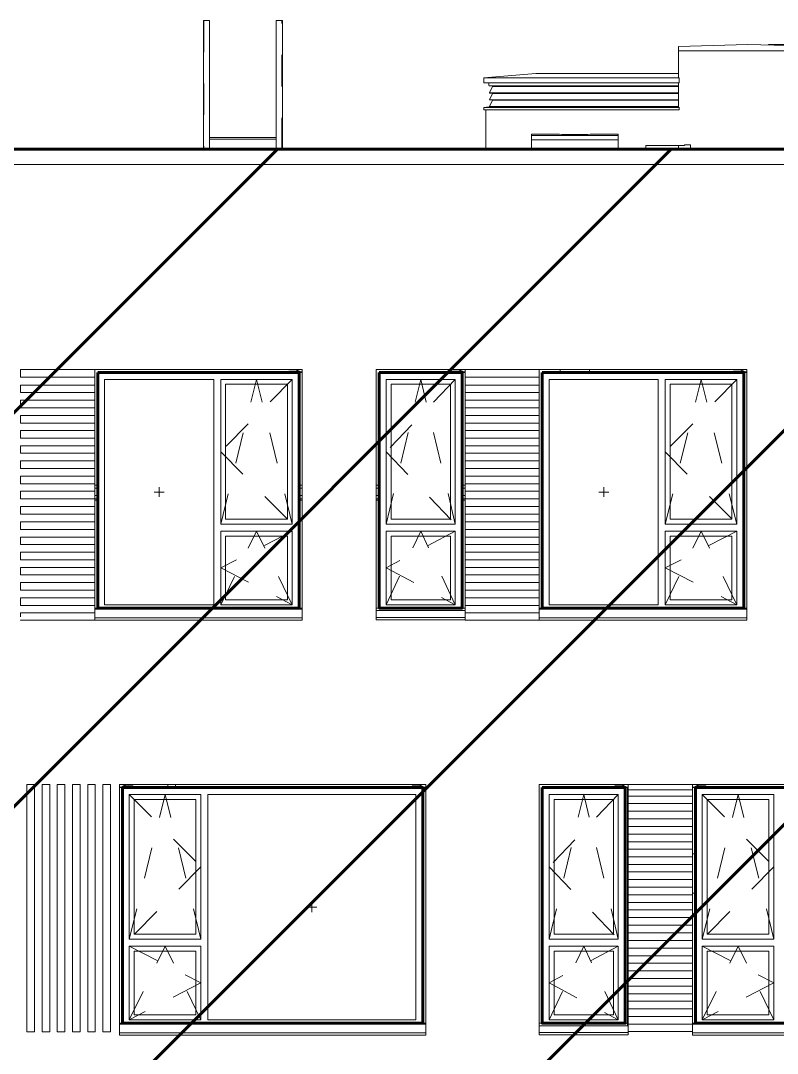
# Model space of a CAD drawing. Header units: millimetres. Extents: x 3914 to 443608, y -156176 to 78197.
# Drawn here: x 51204 to 58864, y 4780 to 15230 of the extents above; entities that cross this region are included whole.
import ezdxf

# ---------------------------------------------------------------- set-up
doc = ezdxf.new("R2010")
doc.units = ezdxf.units.MM
doc.linetypes.add('Штрих', pattern=[635, 317.5, -317.5])
for name, color, linetype, lineweight in [('0) клиннинг', 90, 'Continuous', 60), ('1) Откосы', 102, 'Continuous', 60), ('A-GENM', 7, 'Continuous', 9), ('A-GENM-HDLN', 7, 'Штрих', 5), ('A-GLAZ-1', 7, 'Continuous', 5), ('A-GLAZ-2', 7, 'Штрих', 5), ('A-ROOF', 7, 'Continuous', 9), ('A-WALL', 7, 'Continuous', 5), ('I-WALL', 7, 'Continuous', 5), ('S-BEAM', 7, 'Continuous', 9)]:
    doc.layers.add(name, color=color, linetype=linetype, lineweight=lineweight)

msp = doc.modelspace()

# ---------------------------------------------------------------- hatches: boundary and pattern name
at = {"layer": '0) клиннинг'}
h = msp.add_hatch(dxfattribs=at)
h.set_pattern_fill('ANSI31', color=256, scale=888)
h.paths.add_polyline_path([(164523.7, 13930), (38834, 13930), (38834, -116.1), (164523.7, -116.1)])

# ---------------------------------------------------------------- linework, layer by layer
msp.add_lwpolyline([(38834, -116.1), (164523.7, -116.1), (164523.7, 13930), (38834, 13930)], close=True, dxfattribs=at)
at = {"layer": '1) Откосы'}
for points in [[(51983.7, 11670), (54023.7, 11670), (54023.7, 9285), (51983.7, 9285)], [(54833.7, 11670), (55673.7, 11670), (55673.7, 9285), (54833.7, 9285)], [(56483.7, 11670), (58523.7, 11670), (58523.7, 9285), (56483.7, 9285)], [(52233.7, 5085), (55273.7, 5085), (55273.7, 7470), (52233.7, 7470)], [(56483.7, 7470), (57323.7, 7470), (57323.7, 5085), (56483.7, 5085)], [(58033.7, 5085), (60773.7, 5085), (60773.7, 7470), (58033.7, 7470)]]:
    msp.add_lwpolyline(points, close=True, dxfattribs=at)
at = {"layer": 'A-GENM'}
for p, q in [((53053.7, 15230), (53116.7, 15230)), ((53053.7, 13930), (53053.7, 15230)), ((53116.7, 15230), (53116.7, 13930)), ((53790.7, 15230), (53853.7, 15230)), ((53790.7, 13930), (53790.7, 15230)), ((53853.7, 15230), (53853.7, 13930)), ((53790.7, 14048), (53116.7, 14048)), ((53116.7, 14030), (53790.7, 14030)), ((38775.6, 13930), (115191.7, 13930)), ((38782.7, 13775.9), (115184.6, 13775.9)), ((53917.7, 11700), (53917.7, 11695)), ((53917.7, 11695), (53986.5, 11695)), ((53986.5, 11695), (54037.7, 11670)), ((54038.8, 11675), (53987.7, 11700)), ((54037.7, 11670), (54053.7, 11670)), ((54053.7, 11675), (54038.8, 11675)), ((55567.7, 11700), (55567.7, 11695)), ((55567.7, 11695), (55636.5, 11695)), ((55636.5, 11695), (55687.7, 11670)), ((55688.8, 11675), (55637.7, 11700)), ((55687.7, 11670), (55703.7, 11670)), ((55703.7, 11675), (55688.8, 11675)), ((58417.7, 11700), (58417.7, 11695)), ((58417.7, 11695), (58486.5, 11695)), ((58486.5, 11695), (58537.7, 11670)), ((58538.8, 11675), (58487.7, 11700)), ((58537.7, 11670), (58553.7, 11670)), ((58553.7, 11675), (58538.8, 11675)), ((51953.7, 10529.7), (51983.7, 10529.7)), ((51983.7, 10498.5), (51953.7, 10498.5)), ((54023.7, 10529.7), (54053.7, 10529.7)), ((54053.7, 10498.5), (54023.7, 10498.5)), ((54803.7, 10529.7), (54833.7, 10529.7)), ((54833.7, 10498.5), (54803.7, 10498.5)), ((55673.7, 10529.7), (55703.7, 10529.7)), ((55703.7, 10498.5), (55673.7, 10498.5)), ((51953.7, 10424.6), (51983.7, 10424.6)), ((51953.7, 10392), (51983.7, 10392)), ((51953.7, 10390.5), (51983.7, 10390.5)), ((51953.7, 10376.9), (51983.7, 10376.9)), ((54023.7, 10424.6), (54053.7, 10424.6)), ((54023.7, 10392), (54053.7, 10392)), ((54023.7, 10390.5), (54053.7, 10390.5)), ((54023.7, 10376.9), (54053.7, 10376.9)), ((54803.7, 10424.6), (54833.7, 10424.6)), ((54803.7, 10392), (54833.7, 10392)), ((54803.7, 10390.5), (54833.7, 10390.5)), ((54803.7, 10376.9), (54833.7, 10376.9)), ((55673.7, 10424.6), (55703.7, 10424.6)), ((55673.7, 10392), (55703.7, 10392)), ((55673.7, 10390.5), (55703.7, 10390.5)), ((55673.7, 10376.9), (55703.7, 10376.9)), ((52218.5, 7475), (52203.7, 7475)), ((52203.7, 7470), (52219.7, 7470)), ((52269.7, 7500), (52218.5, 7475)), ((52219.7, 7470), (52270.8, 7495)), ((52270.8, 7495), (52339.7, 7495)), ((52339.7, 7495), (52339.7, 7500)), ((52694.9, 7500), (52694.9, 7470)), ((52769.9, 7500), (52769.9, 7470)), ((55167.7, 7500), (55167.7, 7495)), ((55167.7, 7495), (55236.5, 7495)), ((55236.5, 7495), (55287.7, 7470)), ((55288.8, 7475), (55237.7, 7500)), ((55287.7, 7470), (55303.7, 7470)), ((55303.7, 7475), (55288.8, 7475)), ((57217.7, 7500), (57217.7, 7495)), ((57217.7, 7495), (57286.5, 7495)), ((57286.5, 7495), (57337.7, 7470)), ((57338.8, 7475), (57287.7, 7500)), ((57337.7, 7470), (57353.7, 7470)), ((57353.7, 7475), (57338.8, 7475)), ((57347.7, 7470), (57353.7, 7470)), ((57347.7, 5058.8), (57347.7, 7470)), ((58018.5, 7475), (58003.7, 7475)), ((58003.7, 7470), (58019.7, 7470)), ((58069.7, 7500), (58018.5, 7475)), ((58019.7, 7470), (58070.8, 7495)), ((58070.8, 7495), (58139.7, 7495)), ((58139.7, 7495), (58139.7, 7500))]:
    msp.add_line(p, q, dxfattribs=at)
at = {"layer": 'A-GENM-HDLN'}
for p, q in [((53059.7, 15230), (53059.7, 13930)), ((53847.7, 13930), (53847.7, 15230))]:
    msp.add_line(p, q, dxfattribs=at)
at = {"layer": 'A-GLAZ-1'}
for p, q in [((54053.7, 11700), (51953.7, 11700)), ((51953.7, 11623), (51953.7, 11543.1)), ((51983.7, 9285), (51983.7, 11670)), ((51983.7, 11670), (52053.7, 11670)), ((52053.7, 11670), (53158.7, 11670)), ((52053.7, 11600), (52053.7, 9320)), ((52053.7, 11600), (53158.7, 11600)), ((53158.7, 11670), (54023.7, 11670)), ((53158.7, 11600), (53158.7, 9320)), ((53228.7, 10135), (53228.7, 11600)), ((53228.7, 11600), (53953.7, 11600)), ((53953.7, 10135), (53953.7, 11600)), ((54023.7, 11670), (54023.7, 9285)), ((54053.7, 9202.5), (54053.7, 11700)), ((54803.7, 11700), (54803.7, 9202.5)), ((55703.7, 11700), (54803.7, 11700)), ((54833.7, 9285), (54833.7, 11670)), ((54833.7, 11670), (55673.7, 11670)), ((54903.7, 11600), (54903.7, 10135)), ((54903.7, 11600), (55603.7, 11600)), ((55603.7, 10135), (55603.7, 11600)), ((55673.7, 11670), (55673.7, 9285)), ((55703.7, 11543.1), (55703.7, 11623)), ((58553.7, 11700), (56453.7, 11700)), ((56453.7, 11623), (56453.7, 11543.1)), ((56483.7, 9285), (56483.7, 11670)), ((56483.7, 11670), (56553.7, 11670)), ((56553.7, 11670), (57658.7, 11670)), ((56553.7, 11600), (56553.7, 9320)), ((56553.7, 11600), (57658.7, 11600)), ((57658.7, 11670), (58523.7, 11670)), ((57658.7, 11600), (57658.7, 9320)), ((57728.7, 10135), (57728.7, 11600)), ((57728.7, 11600), (58453.7, 11600)), ((58453.7, 10135), (58453.7, 11600)), ((58523.7, 11670), (58523.7, 9285)), ((58553.7, 9202.5), (58553.7, 11700)), ((53278.7, 11550), (53278.7, 10185)), ((53278.7, 11550), (53903.7, 11550)), ((53903.7, 10185), (53903.7, 11550)), ((54953.7, 11550), (54953.7, 10185)), ((54953.7, 11550), (55553.7, 11550)), ((55553.7, 10185), (55553.7, 11550)), ((57778.7, 11550), (57778.7, 10185)), ((57778.7, 11550), (58403.7, 11550)), ((58403.7, 10185), (58403.7, 11550)), ((51953.7, 11466.1), (51953.7, 11389.1)), ((55703.7, 11389.1), (55703.7, 11466.1)), ((56453.7, 11466.1), (56453.7, 11389.1)), ((51953.7, 11312.1), (51953.7, 11235.1)), ((55703.7, 11235.1), (55703.7, 11312.1)), ((56453.7, 11312.1), (56453.7, 11235.1)), ((51953.7, 11158.1), (51953.7, 11081.1)), ((55703.7, 11081.1), (55703.7, 11158.1)), ((56453.7, 11158.1), (56453.7, 11081.1)), ((51953.7, 11004.1), (51953.7, 10929.1)), ((55703.7, 10929.1), (55703.7, 11004.1)), ((56453.7, 11004.1), (56453.7, 10929.1)), ((51953.7, 10852.1), (51953.7, 10775.1)), ((55703.7, 10775.1), (55703.7, 10852.1)), ((56453.7, 10852.1), (56453.7, 10775.1)), ((51953.7, 10698.1), (51953.7, 10620.5)), ((55703.7, 10620.5), (55703.7, 10698.1)), ((56453.7, 10698.1), (56453.7, 10620.5)), ((51953.7, 10543.5), (51953.7, 10467.1)), ((52656.2, 10460), (52556.2, 10460)), ((52606.2, 10510), (52606.2, 10410)), ((55703.7, 10467.1), (55703.7, 10543.5)), ((56453.7, 10543.5), (56453.7, 10467.1)), ((57156.2, 10460), (57056.2, 10460)), ((57106.2, 10510), (57106.2, 10410)), ((51953.7, 10390.1), (51953.7, 10312.9)), ((55703.7, 10312.9), (55703.7, 10390.1)), ((56453.7, 10390.1), (56453.7, 10312.9)), ((51953.7, 10235.9), (51953.7, 10158.9)), ((53278.7, 10185), (53903.7, 10185)), ((54953.7, 10185), (55553.7, 10185)), ((55703.7, 10158.9), (55703.7, 10235.9)), ((56453.7, 10235.9), (56453.7, 10158.9)), ((57778.7, 10185), (58403.7, 10185)), ((51953.7, 10081.9), (51953.7, 10004.8)), ((53953.7, 10135), (53228.7, 10135)), ((53228.7, 9320), (53228.7, 10065)), ((53228.7, 10065), (53953.7, 10065)), ((53953.7, 9320), (53953.7, 10065)), ((55603.7, 10135), (54903.7, 10135)), ((54903.7, 10065), (54903.7, 9320)), ((54903.7, 10065), (55603.7, 10065)), ((55603.7, 9320), (55603.7, 10065)), ((55703.7, 10004.8), (55703.7, 10081.9)), ((56453.7, 10081.9), (56453.7, 10004.8)), ((58453.7, 10135), (57728.7, 10135)), ((57728.7, 9320), (57728.7, 10065)), ((57728.7, 10065), (58453.7, 10065)), ((58453.7, 9320), (58453.7, 10065)), ((51953.7, 9927.8), (51953.7, 9851)), ((53278.7, 10015), (53278.7, 9370)), ((53278.7, 10015), (53903.7, 10015)), ((53903.7, 9370), (53903.7, 10015)), ((54953.7, 10015), (54953.7, 9370)), ((54953.7, 10015), (55553.7, 10015)), ((55553.7, 9370), (55553.7, 10015)), ((55703.7, 9851), (55703.7, 9927.8)), ((56453.7, 9927.8), (56453.7, 9851)), ((57778.7, 10015), (57778.7, 9370)), ((57778.7, 10015), (58403.7, 10015)), ((58403.7, 9370), (58403.7, 10015)), ((51953.7, 9774), (51953.7, 9697.5)), ((55703.7, 9697.5), (55703.7, 9774)), ((56453.7, 9774), (56453.7, 9697.5)), ((51953.7, 9620.5), (51953.7, 9543)), ((55703.7, 9543), (55703.7, 9620.5)), ((56453.7, 9620.5), (56453.7, 9543)), ((51953.7, 9466), (51953.7, 9389.1)), ((55703.7, 9389.1), (55703.7, 9466)), ((56453.7, 9466), (56453.7, 9389.1)), ((51953.7, 9312.1), (51953.7, 9236.4)), ((52053.7, 9320), (53158.7, 9320)), ((53228.7, 9320), (53953.7, 9320)), ((53278.7, 9370), (53903.7, 9370)), ((54903.7, 9320), (55603.7, 9320)), ((54953.7, 9370), (55553.7, 9370)), ((55703.7, 9236.4), (55703.7, 9312.1)), ((56453.7, 9312.1), (56453.7, 9236.4)), ((56553.7, 9320), (57658.7, 9320)), ((57728.7, 9320), (58453.7, 9320)), ((57778.7, 9370), (58403.7, 9370)), ((54053.7, 9285), (51953.7, 9285)), ((54053.7, 9275), (51953.7, 9275)), ((54053.7, 9202.5), (54053.7, 9188)), ((55703.7, 9285), (54803.7, 9285)), ((55703.7, 9260), (54803.7, 9260)), ((54803.7, 9191), (54803.7, 9202.5)), ((58553.7, 9285), (56453.7, 9285)), ((58553.7, 9275), (56453.7, 9275)), ((58553.7, 9202.5), (58553.7, 9188)), ((51953.7, 9188), (51953.7, 9193.8)), ((51953.7, 9163), (51953.7, 9188)), ((51953.7, 9188), (54053.7, 9188)), ((54053.7, 9163), (51953.7, 9163)), ((54053.7, 9188), (54053.7, 9163)), ((54803.7, 9166), (54803.7, 9191)), ((54803.7, 9191), (55703.7, 9191)), ((55703.7, 9166), (54803.7, 9166)), ((55703.7, 9195.6), (55703.7, 9191)), ((55703.7, 9191), (55703.7, 9166)), ((56453.7, 9188), (56453.7, 9193.8)), ((56453.7, 9163), (56453.7, 9188)), ((56453.7, 9188), (58553.7, 9188)), ((58553.7, 9163), (56453.7, 9163)), ((58553.7, 9188), (58553.7, 9163)), ((52203.7, 7500), (52203.7, 5002.5)), ((55303.7, 7500), (52203.7, 7500)), ((52233.7, 5085), (52233.7, 7470)), ((52233.7, 7470), (55273.7, 7470)), ((55273.7, 7470), (55273.7, 5085)), ((55303.7, 5002.5), (55303.7, 7500)), ((56453.7, 7500), (56453.7, 5002.5)), ((57353.7, 7500), (56453.7, 7500)), ((56483.7, 5085), (56483.7, 7470)), ((56483.7, 7470), (57323.7, 7470)), ((57323.7, 7470), (57323.7, 5085)), ((57353.7, 7383.6), (57353.7, 7445)), ((60803.7, 7500), (58003.7, 7500)), ((58003.7, 7445), (58003.7, 7383.6)), ((58033.7, 5085), (58033.7, 7470)), ((58033.7, 7470), (60773.7, 7470)), ((52303.7, 7400), (52303.7, 5935)), ((52303.7, 7400), (53028.7, 7400)), ((52353.7, 7350), (52353.7, 5985)), ((52353.7, 7350), (52978.7, 7350)), ((52978.7, 5985), (52978.7, 7350)), ((53028.7, 7400), (53028.7, 5935)), ((53098.7, 5120), (53098.7, 7400)), ((53098.7, 7400), (55203.7, 7400)), ((55203.7, 5120), (55203.7, 7400)), ((56553.7, 7400), (56553.7, 5935)), ((56553.7, 7400), (57253.7, 7400)), ((56603.7, 7350), (56603.7, 5985)), ((56603.7, 7350), (57203.7, 7350)), ((57203.7, 5985), (57203.7, 7350)), ((57253.7, 5935), (57253.7, 7400)), ((58103.7, 7400), (58103.7, 5935)), ((58103.7, 7400), (58828.7, 7400)), ((58153.7, 7350), (58153.7, 5985)), ((58153.7, 7350), (58778.7, 7350)), ((58778.7, 5985), (58778.7, 7350)), ((58828.7, 7400), (58828.7, 5935)), ((57353.7, 7229.6), (57353.7, 7306.6)), ((58003.7, 7306.6), (58003.7, 7229.6)), ((57353.7, 7075.6), (57353.7, 7152.6)), ((58003.7, 7152.6), (58003.7, 7075.6)), ((57353.7, 6921.6), (57353.7, 6998.6)), ((58003.7, 6998.6), (58003.7, 6921.6)), ((57353.7, 6769.6), (57353.7, 6844.6)), ((58003.7, 6844.6), (58003.7, 6769.6)), ((57353.7, 6615.6), (57353.7, 6692.6)), ((58003.7, 6692.6), (58003.7, 6615.6)), ((57353.7, 6461), (57353.7, 6538.6)), ((58003.7, 6538.6), (58003.7, 6461)), ((57353.7, 6307.6), (57353.7, 6384)), ((58003.7, 6384), (58003.7, 6307.6)), ((54151.2, 6310), (54151.2, 6210)), ((54201.2, 6260), (54101.2, 6260)), ((57353.7, 6153.4), (57353.7, 6230.6)), ((58003.7, 6230.6), (58003.7, 6153.4)), ((57353.7, 5999.4), (57353.7, 6076.4)), ((58003.7, 6076.4), (58003.7, 5999.4)), ((52353.7, 5985), (52978.7, 5985)), ((56603.7, 5985), (57203.7, 5985)), ((58153.7, 5985), (58778.7, 5985)), ((53028.7, 5935), (52303.7, 5935)), ((52303.7, 5865), (52303.7, 5120)), ((52303.7, 5865), (53028.7, 5865)), ((53028.7, 5865), (53028.7, 5120)), ((57253.7, 5935), (56553.7, 5935)), ((56553.7, 5865), (56553.7, 5120)), ((56553.7, 5865), (57253.7, 5865)), ((57253.7, 5120), (57253.7, 5865)), ((57353.7, 5845.3), (57353.7, 5922.4)), ((58003.7, 5922.4), (58003.7, 5845.3)), ((58828.7, 5935), (58103.7, 5935)), ((58103.7, 5865), (58103.7, 5120)), ((58103.7, 5865), (58828.7, 5865)), ((58828.7, 5865), (58828.7, 5120)), ((52353.7, 5815), (52353.7, 5170)), ((52353.7, 5815), (52978.7, 5815)), ((52978.7, 5170), (52978.7, 5815)), ((56603.7, 5815), (56603.7, 5170)), ((56603.7, 5815), (57203.7, 5815)), ((57203.7, 5170), (57203.7, 5815)), ((57353.7, 5691.5), (57353.7, 5768.3)), ((58003.7, 5768.3), (58003.7, 5691.5)), ((58153.7, 5815), (58153.7, 5170)), ((58153.7, 5815), (58778.7, 5815)), ((58778.7, 5170), (58778.7, 5815)), ((57353.7, 5538), (57353.7, 5614.5)), ((58003.7, 5614.5), (58003.7, 5538)), ((57353.7, 5383.5), (57353.7, 5461)), ((58003.7, 5461), (58003.7, 5383.5)), ((57353.7, 5229.6), (57353.7, 5306.5)), ((58003.7, 5306.5), (58003.7, 5229.6)), ((52353.7, 5170), (52978.7, 5170)), ((56603.7, 5170), (57203.7, 5170)), ((57353.7, 5076.9), (57353.7, 5152.6)), ((58003.7, 5152.6), (58003.7, 5076.9)), ((58153.7, 5170), (58778.7, 5170)), ((55303.7, 5085), (52203.7, 5085)), ((55303.7, 5075), (52203.7, 5075)), ((52303.7, 5120), (53028.7, 5120)), ((53098.7, 5120), (55203.7, 5120)), ((57347.7, 5085), (56453.7, 5085)), ((57347.7, 5060), (56453.7, 5060)), ((56553.7, 5120), (57253.7, 5120)), ((60803.7, 5085), (58003.7, 5085)), ((60803.7, 5075), (58003.7, 5075)), ((58103.7, 5120), (58828.7, 5120)), ((52203.7, 4988), (52203.7, 5002.5)), ((52203.7, 4963), (52203.7, 4988)), ((52203.7, 4988), (55303.7, 4988)), ((55303.7, 4963), (52203.7, 4963)), ((55303.7, 5002.5), (55303.7, 4988)), ((55303.7, 4988), (55303.7, 4963)), ((56453.7, 4991), (56453.7, 5002.5)), ((56453.7, 4966), (56453.7, 4991)), ((56453.7, 4991), (57353.7, 4991)), ((57353.7, 4966), (56453.7, 4966)), ((57353.7, 4999.9), (57353.7, 4991)), ((57353.7, 4991), (57353.7, 4966)), ((58003.7, 4988), (58003.7, 4999.9)), ((58003.7, 4963), (58003.7, 4988)), ((58003.7, 4988), (60803.7, 4988)), ((60803.7, 4963), (58003.7, 4963))]:
    msp.add_line(p, q, dxfattribs=at)
at = {"layer": 'A-GLAZ-2'}
for p, q in [((53228.7, 10135), (53591.2, 11600)), ((53953.7, 11600), (53228.7, 10867.5)), ((53953.7, 10135), (53591.2, 11600)), ((54903.7, 10135), (55253.7, 11600)), ((55603.7, 11600), (54903.7, 10867.5)), ((55603.7, 10135), (55253.7, 11600)), ((57728.7, 10135), (58091.2, 11600)), ((58453.7, 11600), (57728.7, 10867.5)), ((58453.7, 10135), (58091.2, 11600)), ((53228.7, 10867.5), (53953.7, 10135)), ((54903.7, 10867.5), (55603.7, 10135)), ((57728.7, 10867.5), (58453.7, 10135)), ((53228.7, 9320), (53591.2, 10065)), ((53953.7, 10065), (53228.7, 9692.5)), ((53953.7, 9320), (53591.2, 10065)), ((54903.7, 9320), (55253.7, 10065)), ((55603.7, 10065), (54903.7, 9692.5)), ((55603.7, 9320), (55253.7, 10065)), ((57728.7, 9320), (58091.2, 10065)), ((58453.7, 10065), (57728.7, 9692.5)), ((58453.7, 9320), (58091.2, 10065)), ((53228.7, 9692.5), (53953.7, 9320)), ((54903.7, 9692.5), (55603.7, 9320)), ((57728.7, 9692.5), (58453.7, 9320)), ((52303.7, 5935), (52666.2, 7400)), ((52303.7, 7400), (53028.7, 6667.5)), ((53028.7, 5935), (52666.2, 7400)), ((56553.7, 5935), (56903.7, 7400)), ((57253.7, 7400), (56553.7, 6667.5)), ((57253.7, 5935), (56903.7, 7400)), ((58103.7, 5935), (58466.2, 7400)), ((58103.7, 7400), (58828.7, 6667.5)), ((58828.7, 5935), (58466.2, 7400)), ((53028.7, 6667.5), (52303.7, 5935)), ((56553.7, 6667.5), (57253.7, 5935)), ((58828.7, 6667.5), (58103.7, 5935)), ((52303.7, 5120), (52666.2, 5865)), ((52303.7, 5865), (53028.7, 5492.5)), ((53028.7, 5120), (52666.2, 5865)), ((56553.7, 5120), (56903.7, 5865)), ((57253.7, 5865), (56553.7, 5492.5)), ((57253.7, 5120), (56903.7, 5865)), ((58103.7, 5120), (58466.2, 5865)), ((58103.7, 5865), (58828.7, 5492.5)), ((58828.7, 5120), (58466.2, 5865)), ((53028.7, 5492.5), (52303.7, 5120)), ((56553.7, 5492.5), (57253.7, 5120)), ((58828.7, 5492.5), (58103.7, 5120))]:
    msp.add_line(p, q, dxfattribs=at)
at = {"layer": 'A-ROOF'}
for p, q in [((58563.7, 14990), (57863.7, 14969)), ((57863.7, 14925), (57863.7, 14969)), ((59263.7, 14969), (58563.7, 14990)), ((63943.7, 14990), (58773.7, 14990)), ((58773.7, 14983.7), (58773.7, 14990)), ((57863.7, 14925), (59263.7, 14925)), ((56373.7, 14025), (56373.7, 14082.2)), ((56638.7, 14082.2), (56373.7, 14082.2)), ((57253.7, 14069), (56373.7, 14069)), ((56373.7, 14025), (57253.7, 14025)), ((56643.7, 14080.9), (56638.7, 14082.2)), ((56658.7, 14079.8), (56643.7, 14080.9)), ((56682.7, 14078.7), (56658.7, 14079.8)), ((56714.2, 14077.9), (56682.7, 14078.7)), ((56751.6, 14077.3), (56714.2, 14077.9)), ((56792.6, 14077), (56751.6, 14077.3)), ((56834.7, 14077), (56792.6, 14077)), ((56875.7, 14077.3), (56834.7, 14077)), ((56913.1, 14077.9), (56875.7, 14077.3)), ((56944.6, 14078.7), (56913.1, 14077.9)), ((56968.6, 14079.8), (56944.6, 14078.7)), ((56983.6, 14080.9), (56968.6, 14079.8)), ((56988.7, 14082.2), (56983.6, 14080.9)), ((57253.7, 14082.2), (56988.7, 14082.2)), ((57253.7, 14025), (57253.7, 14082.2))]:
    msp.add_line(p, q, dxfattribs=at)
at = {"layer": 'A-WALL'}
for p, q in [((57863.7, 14651.7), (57863.7, 14925)), ((57863.7, 14651.7), (57869.7, 14651.7)), ((57863.7, 14353.6), (57863.7, 14600)), ((55913.7, 13930), (55913.7, 14326.5)), ((56373.7, 13930), (56373.7, 14025)), ((57253.7, 13930), (57253.7, 14025)), ((57533.7, 13930), (57533.7, 13965)), ((57533.7, 13965), (57923.7, 13965)), ((57863.7, 13930), (57863.7, 13965)), ((57923.7, 13975), (57983.7, 13975)), ((57923.7, 13965), (57923.7, 13975)), ((57983.7, 13975), (57983.7, 13930)), ((51953.7, 11700), (54053.7, 11700)), ((51953.7, 11543.1), (51953.7, 11623)), ((54053.7, 11700), (54053.7, 9202.5)), ((54803.7, 9202.5), (54803.7, 11700)), ((54803.7, 11700), (55703.7, 11700)), ((55703.7, 11623), (55703.7, 11543.1)), ((56453.7, 11700), (58553.7, 11700)), ((56453.7, 11543.1), (56453.7, 11623)), ((58553.7, 11700), (58553.7, 9202.5)), ((51953.7, 11389.1), (51953.7, 11466.1)), ((55703.7, 11466.1), (55703.7, 11389.1)), ((56453.7, 11389.1), (56453.7, 11466.1)), ((51953.7, 11235.1), (51953.7, 11312.1)), ((55703.7, 11312.1), (55703.7, 11235.1)), ((56453.7, 11235.1), (56453.7, 11312.1)), ((51953.7, 11081.1), (51953.7, 11158.1)), ((55703.7, 11158.1), (55703.7, 11081.1)), ((56453.7, 11081.1), (56453.7, 11158.1)), ((51953.7, 10929.1), (51953.7, 11004.1)), ((55703.7, 11004.1), (55703.7, 10929.1)), ((56453.7, 10929.1), (56453.7, 11004.1)), ((51953.7, 10775.1), (51953.7, 10852.1)), ((55703.7, 10852.1), (55703.7, 10775.1)), ((56453.7, 10775.1), (56453.7, 10852.1)), ((51953.7, 10620.5), (51953.7, 10698.1)), ((55703.7, 10698.1), (55703.7, 10620.5)), ((56453.7, 10620.5), (56453.7, 10698.1)), ((51953.7, 10467.1), (51953.7, 10543.5)), ((55703.7, 10543.5), (55703.7, 10467.1)), ((56453.7, 10467.1), (56453.7, 10543.5)), ((51953.7, 10312.9), (51953.7, 10390.1)), ((55703.7, 10390.1), (55703.7, 10312.9)), ((56453.7, 10312.9), (56453.7, 10390.1)), ((51953.7, 10158.9), (51953.7, 10235.9)), ((55703.7, 10235.9), (55703.7, 10158.9)), ((56453.7, 10158.9), (56453.7, 10235.9)), ((51953.7, 10004.8), (51953.7, 10081.9)), ((55703.7, 10081.9), (55703.7, 10004.8)), ((56453.7, 10004.8), (56453.7, 10081.9)), ((51953.7, 9851), (51953.7, 9927.8)), ((55703.7, 9927.8), (55703.7, 9851)), ((56453.7, 9851), (56453.7, 9927.8)), ((51953.7, 9697.5), (51953.7, 9774)), ((55703.7, 9774), (55703.7, 9697.5)), ((56453.7, 9697.5), (56453.7, 9774)), ((51953.7, 9543), (51953.7, 9620.5)), ((55703.7, 9620.5), (55703.7, 9543)), ((56453.7, 9543), (56453.7, 9620.5)), ((51953.7, 9389.1), (51953.7, 9466)), ((55703.7, 9466), (55703.7, 9389.1)), ((56453.7, 9389.1), (56453.7, 9466)), ((51953.7, 9236.4), (51953.7, 9312.1)), ((55703.7, 9312.1), (55703.7, 9236.4)), ((56453.7, 9236.4), (56453.7, 9312.1)), ((52203.7, 7500), (55303.7, 7500)), ((52203.7, 5002.5), (52203.7, 7500)), ((55303.7, 7500), (55303.7, 5002.5)), ((56453.7, 5002.5), (56453.7, 7500)), ((56453.7, 7500), (57353.7, 7500)), ((57353.7, 7445), (57353.7, 7383.6)), ((58003.7, 7500), (60803.7, 7500)), ((58003.7, 7383.6), (58003.7, 7445)), ((57353.7, 7306.6), (57353.7, 7229.6)), ((58003.7, 7229.6), (58003.7, 7306.6)), ((57353.7, 7152.6), (57353.7, 7075.6)), ((58003.7, 7075.6), (58003.7, 7152.6)), ((57353.7, 6998.6), (57353.7, 6921.6)), ((58003.7, 6921.6), (58003.7, 6998.6)), ((57353.7, 6844.6), (57353.7, 6769.6)), ((58003.7, 6769.6), (58003.7, 6844.6)), ((57353.7, 6692.6), (57353.7, 6615.6)), ((58003.7, 6615.6), (58003.7, 6692.6)), ((57353.7, 6538.6), (57353.7, 6461)), ((58003.7, 6461), (58003.7, 6538.6)), ((57353.7, 6384), (57353.7, 6307.6)), ((58003.7, 6307.6), (58003.7, 6384)), ((57353.7, 6230.6), (57353.7, 6153.4)), ((58003.7, 6153.4), (58003.7, 6230.6)), ((57353.7, 6076.4), (57353.7, 5999.4)), ((58003.7, 5999.4), (58003.7, 6076.4)), ((57353.7, 5922.4), (57353.7, 5845.3)), ((58003.7, 5845.3), (58003.7, 5922.4)), ((57353.7, 5768.3), (57353.7, 5691.5)), ((58003.7, 5691.5), (58003.7, 5768.3)), ((57353.7, 5614.5), (57353.7, 5538)), ((58003.7, 5538), (58003.7, 5614.5)), ((57353.7, 5461), (57353.7, 5383.5)), ((58003.7, 5383.5), (58003.7, 5461)), ((57353.7, 5306.5), (57353.7, 5229.6)), ((58003.7, 5229.6), (58003.7, 5306.5)), ((57353.7, 5152.6), (57353.7, 5076.9)), ((58003.7, 5076.9), (58003.7, 5152.6))]:
    msp.add_line(p, q, dxfattribs=at)
at = {"layer": 'I-WALL'}
for p, q in [((51953.7, 11700), (51203.7, 11700)), ((51203.7, 11700), (51203.7, 11623)), ((51203.7, 11623), (51953.7, 11623)), ((51953.7, 11623), (51953.7, 11700)), ((56453.7, 11700), (55703.7, 11700)), ((55703.7, 11700), (55703.7, 11623)), ((55703.7, 11623), (56453.7, 11623)), ((56453.7, 11623), (56453.7, 11700)), ((56663.7, 11670), (56663.7, 11700)), ((56963.7, 11700), (56963.7, 11670)), ((51953.7, 11543.1), (51203.7, 11543.1)), ((51203.7, 11543.1), (51203.7, 11466.1)), ((51953.7, 11466.1), (51953.7, 11543.1)), ((56453.7, 11543.1), (55703.7, 11543.1)), ((55703.7, 11543.1), (55703.7, 11466.1)), ((56453.7, 11466.1), (56453.7, 11543.1)), ((51203.7, 11466.1), (51953.7, 11466.1)), ((55703.7, 11466.1), (56453.7, 11466.1)), ((51953.7, 11389.1), (51203.7, 11389.1)), ((51203.7, 11389.1), (51203.7, 11312.1)), ((51203.7, 11312.1), (51953.7, 11312.1)), ((51953.7, 11312.1), (51953.7, 11389.1)), ((56453.7, 11389.1), (55703.7, 11389.1)), ((55703.7, 11389.1), (55703.7, 11312.1)), ((55703.7, 11312.1), (56453.7, 11312.1)), ((56453.7, 11312.1), (56453.7, 11389.1)), ((51953.7, 11235.1), (51203.7, 11235.1)), ((51203.7, 11235.1), (51203.7, 11158.1)), ((51953.7, 11158.1), (51953.7, 11235.1)), ((56453.7, 11235.1), (55703.7, 11235.1)), ((55703.7, 11235.1), (55703.7, 11158.1)), ((56453.7, 11158.1), (56453.7, 11235.1)), ((51203.7, 11158.1), (51953.7, 11158.1)), ((51953.7, 11081.1), (51203.7, 11081.1)), ((51203.7, 11081.1), (51203.7, 11004.1)), ((51953.7, 11004.1), (51953.7, 11081.1)), ((55703.7, 11158.1), (56453.7, 11158.1)), ((56453.7, 11081.1), (55703.7, 11081.1)), ((55703.7, 11081.1), (55703.7, 11004.1)), ((56453.7, 11004.1), (56453.7, 11081.1)), ((51203.7, 11004.1), (51953.7, 11004.1)), ((55703.7, 11004.1), (56453.7, 11004.1)), ((51953.7, 10929.1), (51203.7, 10929.1)), ((51203.7, 10929.1), (51203.7, 10852.1)), ((51953.7, 10852.1), (51953.7, 10929.1)), ((56453.7, 10929.1), (55703.7, 10929.1)), ((55703.7, 10929.1), (55703.7, 10852.1)), ((56453.7, 10852.1), (56453.7, 10929.1)), ((51203.7, 10852.1), (51953.7, 10852.1)), ((51953.7, 10775.1), (51203.7, 10775.1)), ((51203.7, 10775.1), (51203.7, 10698.1)), ((51953.7, 10698.1), (51953.7, 10775.1)), ((55703.7, 10852.1), (56453.7, 10852.1)), ((56453.7, 10775.1), (55703.7, 10775.1)), ((55703.7, 10775.1), (55703.7, 10698.1)), ((56453.7, 10698.1), (56453.7, 10775.1)), ((51203.7, 10698.1), (51953.7, 10698.1)), ((55703.7, 10698.1), (56453.7, 10698.1)), ((51953.7, 10620.5), (51203.7, 10620.5)), ((51203.7, 10620.5), (51203.7, 10543.5)), ((51953.7, 10543.5), (51953.7, 10620.5)), ((56453.7, 10620.5), (55703.7, 10620.5)), ((55703.7, 10620.5), (55703.7, 10543.5)), ((56453.7, 10543.5), (56453.7, 10620.5)), ((51203.7, 10543.5), (51953.7, 10543.5)), ((51953.7, 10467.1), (51203.7, 10467.1)), ((51203.7, 10467.1), (51203.7, 10390.1)), ((51953.7, 10390.1), (51953.7, 10467.1)), ((55703.7, 10543.5), (56453.7, 10543.5)), ((56453.7, 10467.1), (55703.7, 10467.1)), ((55703.7, 10467.1), (55703.7, 10390.1)), ((56453.7, 10390.1), (56453.7, 10467.1)), ((51203.7, 10390.1), (51953.7, 10390.1)), ((55703.7, 10390.1), (56453.7, 10390.1)), ((51953.7, 10312.9), (51203.7, 10312.9)), ((51203.7, 10312.9), (51203.7, 10235.9)), ((51953.7, 10235.9), (51953.7, 10312.9)), ((56453.7, 10312.9), (55703.7, 10312.9)), ((55703.7, 10312.9), (55703.7, 10235.9)), ((56453.7, 10235.9), (56453.7, 10312.9)), ((51203.7, 10235.9), (51953.7, 10235.9)), ((51953.7, 10158.9), (51203.7, 10158.9)), ((51203.7, 10158.9), (51203.7, 10081.9)), ((51953.7, 10081.9), (51953.7, 10158.9)), ((55703.7, 10235.9), (56453.7, 10235.9)), ((56453.7, 10158.9), (55703.7, 10158.9)), ((55703.7, 10158.9), (55703.7, 10081.9)), ((56453.7, 10081.9), (56453.7, 10158.9)), ((51203.7, 10081.9), (51953.7, 10081.9)), ((55703.7, 10081.9), (56453.7, 10081.9)), ((51953.7, 10004.8), (51203.7, 10004.8)), ((51203.7, 10004.8), (51203.7, 9927.8)), ((51203.7, 9927.8), (51953.7, 9927.8)), ((51953.7, 9927.8), (51953.7, 10004.8)), ((56453.7, 10004.8), (55703.7, 10004.8)), ((55703.7, 10004.8), (55703.7, 9927.8)), ((55703.7, 9927.8), (56453.7, 9927.8)), ((56453.7, 9927.8), (56453.7, 10004.8)), ((51953.7, 9851), (51203.7, 9851)), ((51203.7, 9851), (51203.7, 9774)), ((51953.7, 9774), (51953.7, 9851)), ((56453.7, 9851), (55703.7, 9851)), ((55703.7, 9851), (55703.7, 9774)), ((56453.7, 9774), (56453.7, 9851)), ((51203.7, 9774), (51953.7, 9774)), ((55703.7, 9774), (56453.7, 9774)), ((51953.7, 9697.5), (51203.7, 9697.5)), ((51203.7, 9697.5), (51203.7, 9620.5)), ((51203.7, 9620.5), (51953.7, 9620.5)), ((51953.7, 9620.5), (51953.7, 9697.5)), ((56453.7, 9697.5), (55703.7, 9697.5)), ((55703.7, 9697.5), (55703.7, 9620.5)), ((55703.7, 9620.5), (56453.7, 9620.5)), ((56453.7, 9620.5), (56453.7, 9697.5)), ((51953.7, 9543), (51203.7, 9543)), ((51203.7, 9543), (51203.7, 9466)), ((51953.7, 9466), (51953.7, 9543)), ((56453.7, 9543), (55703.7, 9543)), ((55703.7, 9543), (55703.7, 9466)), ((56453.7, 9466), (56453.7, 9543)), ((51203.7, 9466), (51953.7, 9466)), ((55703.7, 9466), (56453.7, 9466)), ((51953.7, 9389.1), (51203.7, 9389.1)), ((51203.7, 9389.1), (51203.7, 9312.1)), ((51203.7, 9312.1), (51953.7, 9312.1)), ((51953.7, 9312.1), (51953.7, 9389.1)), ((56453.7, 9389.1), (55703.7, 9389.1)), ((55703.7, 9389.1), (55703.7, 9312.1)), ((55703.7, 9312.1), (56453.7, 9312.1)), ((56453.7, 9312.1), (56453.7, 9389.1)), ((51953.7, 9236.4), (51203.7, 9236.4)), ((51203.7, 9236.4), (51203.7, 9195.6)), ((51953.7, 9193.8), (51953.7, 9236.4)), ((56453.7, 9236.4), (55703.7, 9236.4)), ((55703.7, 9236.4), (55703.7, 9195.6)), ((56453.7, 9193.8), (56453.7, 9236.4)), ((51203.7, 9166), (51203.7, 9163.3)), ((51203.7, 9163.3), (51953.7, 9163.3)), ((55703.7, 9166), (55703.7, 9163)), ((55703.7, 9163), (56453.7, 9163)), ((51343.5, 7500), (51266.5, 7500)), ((51266.5, 7500), (51266.5, 4999)), ((51343.5, 4999), (51343.5, 7500)), ((51497.5, 7500), (51420.5, 7500)), ((51420.5, 7500), (51420.5, 4999)), ((51497.5, 4999), (51497.5, 7500)), ((51651.5, 7500), (51574.5, 7500)), ((51574.5, 7500), (51574.5, 4999)), ((51651.5, 4999), (51651.5, 7500)), ((51805.5, 7500), (51728.5, 7500)), ((51728.5, 7500), (51728.5, 4999)), ((51805.5, 4999), (51805.5, 7500)), ((51959.5, 7500), (51882.5, 7500)), ((51882.5, 7500), (51882.5, 4999)), ((51959.5, 4999), (51959.5, 7500)), ((52113.5, 7500), (52036.5, 7500)), ((52036.5, 7500), (52036.5, 4999)), ((52113.5, 4999), (52113.5, 7500)), ((58003.7, 7500), (57353.7, 7500)), ((57353.7, 7500), (57353.7, 7445)), ((57353.7, 7445), (58003.7, 7445)), ((58003.7, 7445), (58003.7, 7500)), ((58003.7, 7383.6), (57353.7, 7383.6)), ((57353.7, 7383.6), (57353.7, 7306.6)), ((58003.7, 7306.6), (58003.7, 7383.6)), ((57353.7, 7306.6), (58003.7, 7306.6)), ((58003.7, 7229.6), (57353.7, 7229.6)), ((57353.7, 7229.6), (57353.7, 7152.6)), ((58003.7, 7152.6), (58003.7, 7229.6)), ((57353.7, 7152.6), (58003.7, 7152.6)), ((58003.7, 7075.6), (57353.7, 7075.6)), ((57353.7, 7075.6), (57353.7, 6998.6)), ((58003.7, 6998.6), (58003.7, 7075.6)), ((57353.7, 6998.6), (58003.7, 6998.6)), ((58003.7, 6921.6), (57353.7, 6921.6)), ((57353.7, 6921.6), (57353.7, 6844.6)), ((58003.7, 6844.6), (58003.7, 6921.6)), ((57353.7, 6844.6), (58003.7, 6844.6)), ((58003.7, 6800), (58033.7, 6800)), ((58003.7, 6769.6), (57353.7, 6769.6)), ((57353.7, 6769.6), (57353.7, 6692.6)), ((57353.7, 6692.6), (58003.7, 6692.6)), ((58003.7, 6692.6), (58003.7, 6769.6)), ((58003.7, 6615.6), (57353.7, 6615.6)), ((57353.7, 6615.6), (57353.7, 6538.6)), ((58003.7, 6538.6), (58003.7, 6615.6)), ((57353.7, 6538.6), (58003.7, 6538.6)), ((58003.7, 6461), (57353.7, 6461)), ((57353.7, 6461), (57353.7, 6384)), ((57353.7, 6384), (58003.7, 6384)), ((58003.7, 6384), (58003.7, 6461)), ((58033.7, 6400), (58003.7, 6400)), ((58003.7, 6307.6), (57353.7, 6307.6)), ((57353.7, 6307.6), (57353.7, 6230.6)), ((58003.7, 6230.6), (58003.7, 6307.6)), ((57353.7, 6230.6), (58003.7, 6230.6)), ((58003.7, 6153.4), (57353.7, 6153.4)), ((57353.7, 6153.4), (57353.7, 6076.4)), ((57353.7, 6076.4), (58003.7, 6076.4)), ((58003.7, 6076.4), (58003.7, 6153.4)), ((58003.7, 5999.4), (57353.7, 5999.4)), ((57353.7, 5999.4), (57353.7, 5922.4)), ((58003.7, 5922.4), (58003.7, 5999.4)), ((57353.7, 5922.4), (58003.7, 5922.4)), ((58003.7, 5845.3), (57353.7, 5845.3)), ((57353.7, 5845.3), (57353.7, 5768.3)), ((57353.7, 5768.3), (58003.7, 5768.3)), ((58003.7, 5768.3), (58003.7, 5845.3)), ((58003.7, 5691.5), (57353.7, 5691.5)), ((57353.7, 5691.5), (57353.7, 5614.5)), ((58003.7, 5614.5), (58003.7, 5691.5)), ((57353.7, 5614.5), (58003.7, 5614.5)), ((58003.7, 5538), (57353.7, 5538)), ((57353.7, 5538), (57353.7, 5461)), ((57353.7, 5461), (58003.7, 5461)), ((58003.7, 5461), (58003.7, 5538)), ((58003.7, 5383.5), (57353.7, 5383.5)), ((57353.7, 5383.5), (57353.7, 5306.5)), ((58003.7, 5306.5), (58003.7, 5383.5)), ((57353.7, 5306.5), (58003.7, 5306.5)), ((58003.7, 5229.6), (57353.7, 5229.6)), ((57353.7, 5229.6), (57353.7, 5152.6)), ((58003.7, 5152.6), (58003.7, 5229.6)), ((57353.7, 5152.6), (58003.7, 5152.6)), ((58003.7, 5076.9), (57353.7, 5076.9)), ((57353.7, 5076.9), (57353.7, 4999.9)), ((58003.7, 4999.9), (58003.7, 5076.9)), ((51266.5, 4999), (51343.5, 4999)), ((51420.5, 4999), (51497.5, 4999)), ((51574.5, 4999), (51651.5, 4999)), ((51728.5, 4999), (51805.5, 4999)), ((51882.5, 4999), (51959.5, 4999)), ((52036.5, 4999), (52113.5, 4999)), ((57353.7, 4999.9), (58003.7, 4999.9))]:
    msp.add_line(p, q, dxfattribs=at)
at = {"layer": 'S-BEAM'}
for p, q in [((56418.7, 14695.9), (55893.7, 14650)), ((55893.7, 14650), (56418.7, 14695.9)), ((55893.7, 14650), (55893.7, 14600)), ((57869.7, 14650), (55893.7, 14650)), ((55893.7, 14600), (55893.7, 14650)), ((56418.7, 14695.9), (57863.7, 14695.9)), ((57869.7, 14651.7), (57869.7, 14650)), ((57869.7, 14650), (57869.7, 14600)), ((57869.7, 14600), (55893.7, 14600)), ((55943.7, 14576), (55943.7, 14600)), ((55943.7, 14600), (55943.7, 14576)), ((55949.5, 14498.7), (55979.1, 14562.1)), ((55979.1, 14562.1), (55949.5, 14498.7)), ((55949.7, 14570), (57863.7, 14570)), ((57863.7, 14562.1), (55979.1, 14562.1)), ((55954.1, 14496.6), (55949.5, 14498.7)), ((55949.5, 14498.7), (55954.1, 14496.6)), ((57863.7, 14498.7), (55949.5, 14498.7)), ((55979.1, 14493.8), (55949.5, 14430.4)), ((55949.5, 14430.4), (55954.1, 14428.3)), ((57863.7, 14430.4), (55949.5, 14430.4)), ((55979.1, 14425.6), (55949.5, 14362.1)), ((55954.1, 14496.6), (57863.7, 14496.6)), ((55954.1, 14428.3), (57863.7, 14428.3)), ((57863.7, 14493.8), (55979.1, 14493.8)), ((57863.7, 14425.6), (55979.1, 14425.6)), ((55974.1, 14360), (55893.7, 14351.5)), ((55893.7, 14351.5), (57869.7, 14351.5)), ((55893.7, 14351.5), (55893.7, 14326.5)), ((55893.7, 14326.5), (57869.7, 14326.5)), ((55949.5, 14362.1), (55954.1, 14360)), ((57863.7, 14362.1), (55949.5, 14362.1)), ((55954.1, 14360), (57863.7, 14360)), ((57869.7, 14351.5), (57869.7, 14353.6)), ((57869.7, 14326.5), (57869.7, 14351.5))]:
    msp.add_line(p, q, dxfattribs=at)
at = {"layer": 'S-BEAM', "flags": 128}
for points in [[(55949.7, 14570), (55948.3, 14570.2), (55947, 14570.6), (55945.9, 14571.3), (55945, 14572.3), (55944.2, 14573.4), (55943.8, 14574.7), (55943.7, 14576)], [(55943.7, 14576), (55943.8, 14574.7), (55944.2, 14573.4), (55945, 14572.3), (55945.9, 14571.3), (55947, 14570.6), (55948.3, 14570.2), (55949.7, 14570)]]:
    msp.add_lwpolyline(points, dxfattribs=at)

doc.saveas('drawing.dxf')
